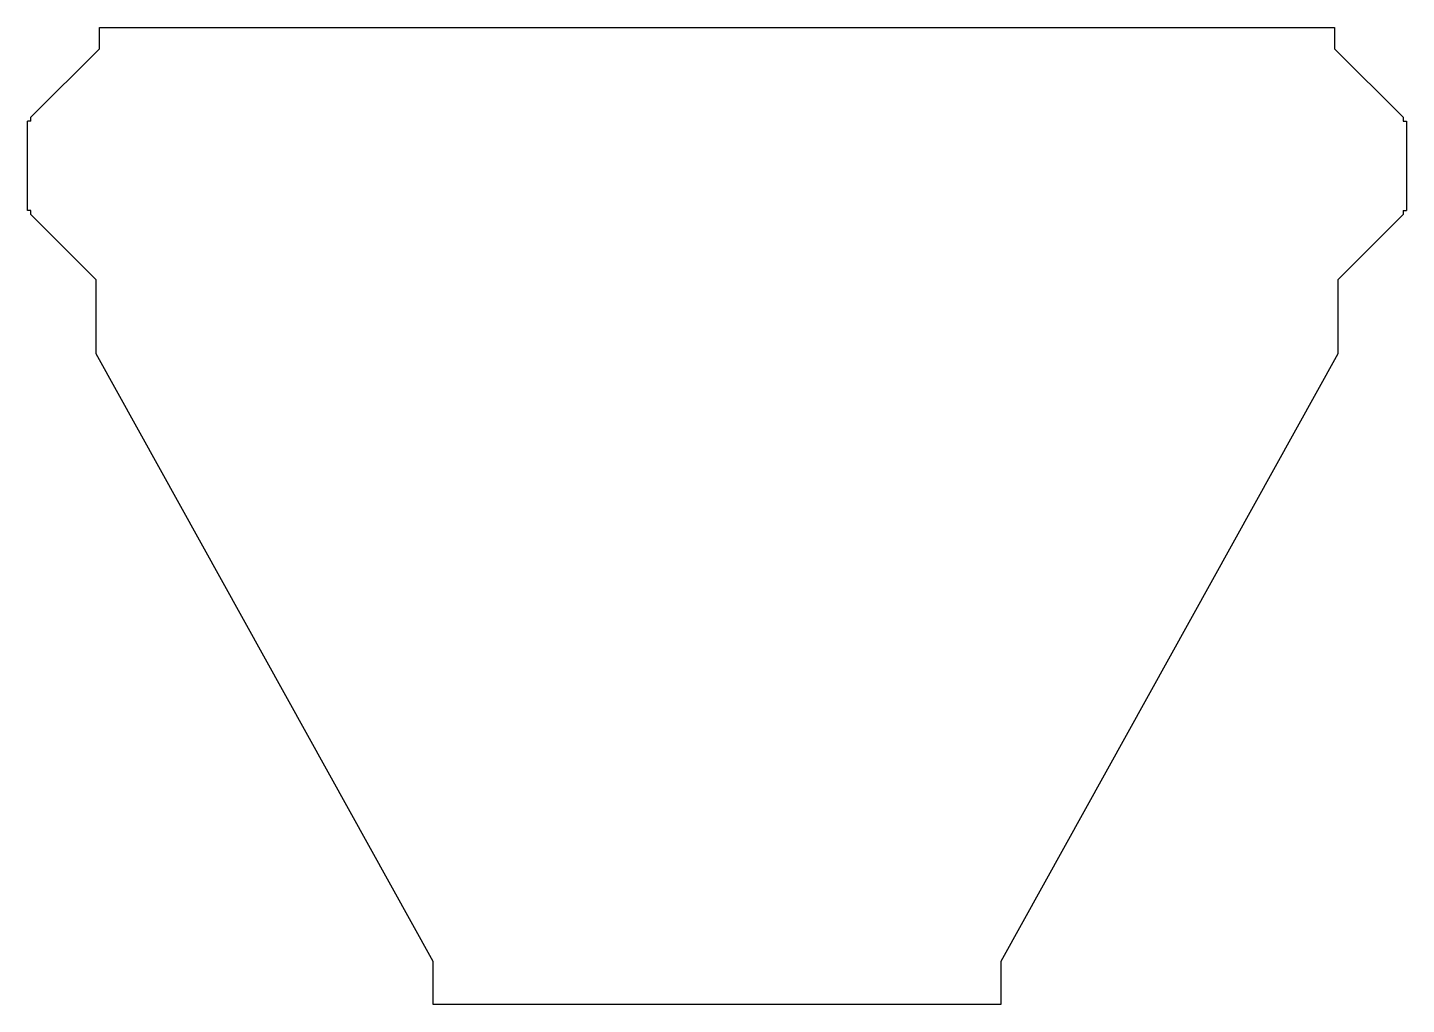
# Model space of a CAD drawing. Header units: millimetres. Extents: x 216 to 1221, y -786 to -73.
import ezdxf

# ---------------------------------------------------------------- set-up
doc = ezdxf.new("R2010")
doc.units = ezdxf.units.MM
doc.linetypes.add('K5LT_BASIC', pattern=[0])
doc.layers.add('Системный слой', color=7, linetype='Continuous')

msp = doc.modelspace()

# ---------------------------------------------------------------- linework, layer by layer
at = {"layer": 'Системный слой', "color": 150, "linetype": 'K5LT_BASIC', "lineweight": 30}
for p, q in [((268.5, -73.5), (1168.5, -73.5)), ((268.5, -86.1), (268.5, -73.5)), ((1168.5, -73.5), (1168.5, -86.1)), ((218.5, -138.9), (268.5, -88.9)), ((268.5, -88.9), (268.5, -86.1)), ((1168.5, -86.1), (1168.5, -88.9)), ((1168.5, -88.9), (1218.5, -138.9)), ((218.5, -141.7), (218.5, -138.9)), ((1218.5, -138.9), (1218.5, -141.7)), ((218.5, -141.7), (216.1, -141.7)), ((216.1, -206.9), (216.1, -141.7)), ((1218.5, -141.7), (1220.9, -141.7)), ((1220.9, -141.7), (1220.9, -206.9)), ((218.5, -206.9), (216.1, -206.9)), ((218.5, -209.8), (218.5, -206.9)), ((266.1, -257.4), (218.5, -209.8)), ((1218.5, -209.8), (1170.9, -257.4)), ((1218.5, -206.9), (1218.5, -209.8)), ((1218.5, -206.9), (1220.9, -206.9)), ((266.1, -260.2), (266.1, -257.4)), ((266.1, -310.2), (266.1, -260.2)), ((1170.9, -257.4), (1170.9, -260.2)), ((1170.9, -260.2), (1170.9, -310.2)), ((266.1, -311.4), (266.1, -310.2)), ((511.6, -754.4), (266.1, -311.4)), ((1170.9, -311.4), (925.3, -754.4)), ((1170.9, -310.2), (1170.9, -311.4)), ((511.6, -755.6), (511.6, -754.4)), ((511.6, -785.6), (511.6, -755.6)), ((925.3, -754.4), (925.3, -755.6)), ((925.3, -755.6), (925.3, -785.6)), ((925.3, -785.6), (511.6, -785.6))]:
    msp.add_line(p, q, dxfattribs=at)

doc.saveas('drawing.dxf')
